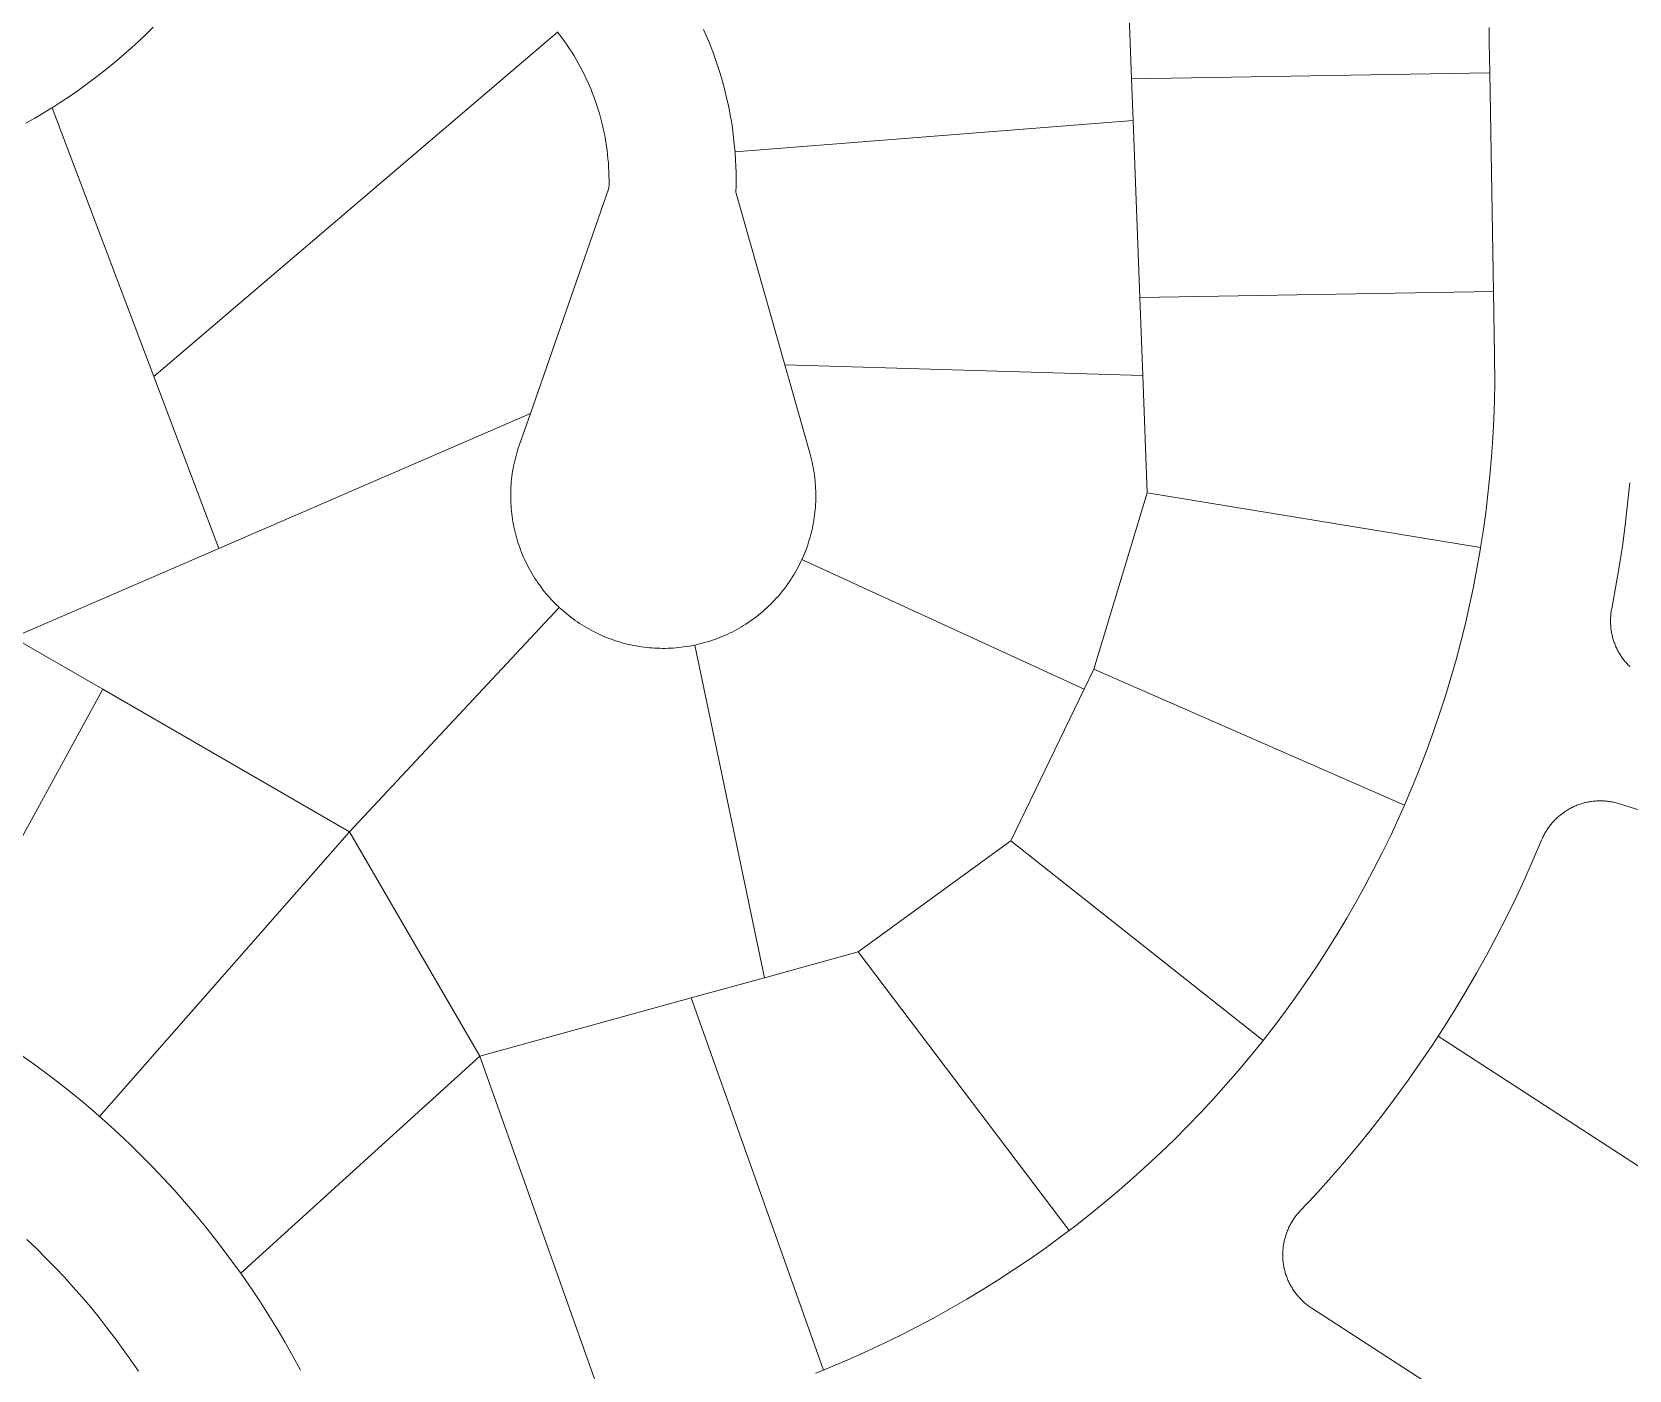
# Model space of a CAD drawing. Header units: feet. Extents: x 865220 to 2774701, y -2240498 to 961524.
# Drawn here: x 2765160 to 2765788, y 957669 to 958195 of the extents above; entities that cross this region are included whole.
import ezdxf

# ---------------------------------------------------------------- set-up
doc = ezdxf.new("R2010")
doc.units = ezdxf.units.FT
doc.header["$LTSCALE"] = 0.015
doc.header["$MEASUREMENT"] = 0
doc.layers.add('Parcels', color=7, linetype='Continuous', lineweight=0)

msp = doc.modelspace()

# ---------------------------------------------------------------- linework, layer by layer
at = {"layer": 'Parcels', "lineweight": 5}
for p, q in [((2765592.53, 958176.33), (2765589.37, 958260.04)), ((2765202.16, 958191.13), (2765199.27, 958188.48)), ((2765205.01, 958193.84), (2765202.16, 958191.13)), ((2765207.81, 958196.59), (2765205.01, 958193.84)), ((2765208.09, 958059.22), (2765366.84, 958194.65)), ((2765366.84, 958194.65), (2765208.09, 958059.22)), ((2765366.84, 958194.65), (2765366.68, 958194.85)), ((2765367.7, 958193.54), (2765366.84, 958194.65)), ((2765368.69, 958192.22), (2765367.7, 958193.54)), ((2765369.65, 958190.88), (2765368.69, 958192.22)), ((2765370.59, 958189.52), (2765369.65, 958190.88)), ((2765424.24, 958195.67), (2765425.26, 958193.35)), ((2765425.26, 958193.35), (2765426.24, 958191.03)), ((2765426.24, 958191.03), (2765427.18, 958188.68)), ((2765733.17, 958190.72), (2765733.15, 958196.54)), ((2765196.32, 958185.88), (2765193.34, 958183.33)), ((2765199.27, 958188.48), (2765196.32, 958185.88)), ((2765371.51, 958188.14), (2765370.59, 958189.52)), ((2765372.41, 958186.75), (2765371.51, 958188.14)), ((2765373.28, 958185.35), (2765372.41, 958186.75)), ((2765374.13, 958183.93), (2765373.28, 958185.35)), ((2765427.18, 958188.68), (2765428.07, 958186.32)), ((2765428.07, 958186.32), (2765428.93, 958183.94)), ((2765733.37, 958178.7), (2765733.17, 958190.72)), ((2765187.23, 958178.39), (2765184.12, 958176)), ((2765190.31, 958180.84), (2765187.23, 958178.39)), ((2765193.34, 958183.33), (2765190.31, 958180.84)), ((2765374.95, 958182.49), (2765374.13, 958183.93)), ((2765375.74, 958181.04), (2765374.95, 958182.49)), ((2765376.51, 958179.58), (2765375.74, 958181.04)), ((2765377.26, 958178.1), (2765376.51, 958179.58)), ((2765428.93, 958183.94), (2765429.74, 958181.55)), ((2765429.74, 958181.55), (2765430.51, 958179.14)), ((2765430.51, 958179.14), (2765431.24, 958176.73)), ((2765592.53, 958176.33), (2765733.37, 958178.7)), ((2765733.37, 958178.7), (2765733.37, 958178.7)), ((2765734.82, 958092.72), (2765733.37, 958178.7)), ((2765180.96, 958173.67), (2765177.76, 958171.39)), ((2765184.12, 958176), (2765180.96, 958173.67)), ((2765377.98, 958176.61), (2765377.26, 958178.1)), ((2765378.67, 958175.11), (2765377.98, 958176.61)), ((2765379.34, 958173.6), (2765378.67, 958175.11)), ((2765379.98, 958172.07), (2765379.34, 958173.6)), ((2765380.59, 958170.54), (2765379.98, 958172.07)), ((2765431.24, 958176.73), (2765431.93, 958174.29)), ((2765431.93, 958174.29), (2765432.57, 958171.85)), ((2765593.15, 958159.93), (2765592.53, 958176.33)), ((2765171.25, 958167), (2765168.03, 958164.95)), ((2765174.53, 958169.17), (2765171.25, 958167)), ((2765177.76, 958171.39), (2765174.53, 958169.17)), ((2765381.18, 958168.99), (2765380.59, 958170.54)), ((2765381.74, 958167.44), (2765381.18, 958168.99)), ((2765382.27, 958165.87), (2765381.74, 958167.44)), ((2765382.77, 958164.3), (2765382.27, 958165.87)), ((2765432.57, 958171.85), (2765433.17, 958169.4)), ((2765433.17, 958169.4), (2765433.73, 958166.93)), ((2765433.73, 958166.93), (2765434.25, 958164.46)), ((2765161.21, 958160.85), (2765157.79, 958158.92)), ((2765164.59, 958162.84), (2765161.21, 958160.85)), ((2765167.94, 958164.89), (2765164.59, 958162.84)), ((2765168.03, 958164.95), (2765167.94, 958164.89)), ((2765208.09, 958059.22), (2765168.03, 958164.95)), ((2765383.25, 958162.71), (2765382.77, 958164.3)), ((2765383.7, 958161.12), (2765383.25, 958162.71)), ((2765384.12, 958159.52), (2765383.7, 958161.12)), ((2765384.51, 958157.92), (2765384.12, 958159.52)), ((2765434.25, 958164.46), (2765434.72, 958161.98)), ((2765434.72, 958161.98), (2765435.15, 958159.49)), ((2765435.15, 958159.49), (2765435.53, 958156.99)), ((2765593.15, 958159.93), (2765436.59, 958147.56)), ((2765593.15, 958159.93), (2765595.77, 958090.38)), ((2765384.88, 958156.31), (2765384.51, 958157.92)), ((2765385.22, 958154.69), (2765384.88, 958156.31)), ((2765385.53, 958153.06), (2765385.22, 958154.69)), ((2765385.81, 958151.43), (2765385.53, 958153.06)), ((2765435.53, 958156.99), (2765435.88, 958154.49)), ((2765435.88, 958154.49), (2765436.17, 958151.98)), ((2765386.06, 958149.8), (2765385.81, 958151.43)), ((2765386.28, 958148.16), (2765386.06, 958149.8)), ((2765386.48, 958146.52), (2765386.28, 958148.16)), ((2765436.17, 958151.98), (2765436.43, 958149.47)), ((2765436.43, 958149.47), (2765436.59, 958147.56)), ((2765436.59, 958147.56), (2765436.64, 958146.95)), ((2765436.64, 958146.95), (2765436.8, 958144.43)), ((2765386.64, 958144.87), (2765386.48, 958146.52)), ((2765386.78, 958143.23), (2765386.64, 958144.87)), ((2765386.89, 958141.58), (2765386.78, 958143.23)), ((2765386.97, 958139.92), (2765386.89, 958141.58)), ((2765436.8, 958144.43), (2765436.93, 958141.91)), ((2765436.93, 958141.91), (2765437, 958139.38)), ((2765387.02, 958138.27), (2765386.97, 958139.92)), ((2765387, 958133.31), (2765387.04, 958134.96)), ((2765387.04, 958136.62), (2765387.02, 958138.27)), ((2765387.04, 958134.96), (2765387.04, 958136.62)), ((2765437.03, 958134.33), (2765436.97, 958131.81)), ((2765437, 958139.38), (2765437.04, 958136.86)), ((2765437.04, 958136.86), (2765437.03, 958134.33)), ((2765356.11, 958044.72), (2765387, 958133.31)), ((2765387, 958133.31), (2765387, 958133.31)), ((2765436.97, 958131.81), (2765456.16, 958063.9)), ((2765595.77, 958090.38), (2765734.82, 958092.72)), ((2765595.77, 958090.38), (2765595.77, 958090.38)), ((2765595.77, 958090.38), (2765596.92, 958059.66)), ((2765734.82, 958092.72), (2765734.82, 958092.72)), ((2765735.25, 958067.36), (2765734.82, 958092.72)), ((2765735.3, 958057.1), (2765735.25, 958067.36)), ((2765233.67, 957991.7), (2765208.09, 958059.22)), ((2765208.09, 958059.22), (2765208.09, 958059.22)), ((2765208.09, 958059.22), (2765233.67, 957991.7)), ((2765456.16, 958063.9), (2765466.1, 958028.7)), ((2765456.16, 958063.9), (2765596.92, 958059.66)), ((2765598.66, 958013.54), (2765596.92, 958059.66)), ((2765596.92, 958059.66), (2765596.92, 958059.66)), ((2765596.92, 958059.66), (2765598.66, 958013.54)), ((2765735.18, 958049.73), (2765735.3, 958057.1)), ((2765734.93, 958042.36), (2765735.18, 958049.73)), ((2765233.67, 957991.7), (2765356.11, 958044.72)), ((2765351.72, 958032.14), (2765356.11, 958044.72)), ((2765734.55, 958035), (2765734.93, 958042.36)), ((2765734.05, 958027.64), (2765734.55, 958035)), ((2765350.22, 958027.13), (2765350.48, 958028.14)), ((2765350.48, 958028.14), (2765350.76, 958029.15)), ((2765350.76, 958029.15), (2765351.07, 958030.15)), ((2765351.07, 958030.15), (2765351.38, 958031.15)), ((2765351.38, 958031.15), (2765351.72, 958032.14)), ((2765466.1, 958028.7), (2765466.64, 958026.67)), ((2765733.41, 958020.3), (2765734.05, 958027.64)), ((2765348.99, 958020.97), (2765349.15, 958022)), ((2765349.15, 958022), (2765349.33, 958023.04)), ((2765349.33, 958023.04), (2765349.52, 958024.06)), ((2765349.52, 958024.06), (2765349.74, 958025.09)), ((2765349.74, 958025.09), (2765349.97, 958026.11)), ((2765349.97, 958026.11), (2765350.22, 958027.13)), ((2765466.64, 958026.67), (2765466.88, 958025.65)), ((2765466.88, 958025.65), (2765467.1, 958024.63)), ((2765467.1, 958024.63), (2765467.3, 958023.6)), ((2765467.3, 958023.6), (2765467.49, 958022.57)), ((2765467.49, 958022.57), (2765467.66, 958021.54)), ((2765467.66, 958021.54), (2765467.81, 958020.5)), ((2765348.42, 958014.72), (2765348.47, 958015.76)), ((2765348.47, 958015.76), (2765348.54, 958016.81)), ((2765348.54, 958016.81), (2765348.62, 958017.85)), ((2765348.62, 958017.85), (2765348.73, 958018.89)), ((2765348.73, 958018.89), (2765348.85, 958019.93)), ((2765348.85, 958019.93), (2765348.99, 958020.97)), ((2765467.81, 958020.5), (2765467.94, 958019.46)), ((2765467.94, 958019.46), (2765468.06, 958018.42)), ((2765468.06, 958018.42), (2765468.15, 958017.38)), ((2765468.15, 958017.38), (2765468.23, 958016.34)), ((2765468.23, 958016.34), (2765468.29, 958015.29)), ((2765468.29, 958015.29), (2765468.33, 958014.24)), ((2765732.65, 958012.96), (2765733.41, 958020.3)), ((2765788.38, 958017.45), (2765787.56, 958009.16)), ((2765348.38, 958012.62), (2765348.39, 958013.67)), ((2765348.38, 958011.57), (2765348.38, 958012.62)), ((2765348.4, 958010.53), (2765348.38, 958011.57)), ((2765348.39, 958013.67), (2765348.42, 958014.72)), ((2765348.45, 958009.48), (2765348.4, 958010.53)), ((2765348.51, 958008.44), (2765348.45, 958009.48)), ((2765468.27, 958009.01), (2765468.2, 958007.97)), ((2765468.32, 958010.06), (2765468.27, 958009.01)), ((2765468.35, 958011.1), (2765468.32, 958010.06)), ((2765468.33, 958014.24), (2765468.36, 958013.2)), ((2765468.36, 958012.15), (2765468.35, 958011.1)), ((2765468.36, 958013.2), (2765468.36, 958012.15)), ((2765577.66, 957944.2), (2765598.66, 958013.54)), ((2765598.66, 958013.54), (2765577.66, 957944.2)), ((2765729.77, 957992.11), (2765598.66, 958013.54)), ((2765731.76, 958005.64), (2765732.65, 958012.96)), ((2765787.56, 958009.16), (2765786.6, 958000.88)), ((2765348.58, 958007.39), (2765348.51, 958008.44)), ((2765348.68, 958006.35), (2765348.58, 958007.39)), ((2765348.79, 958005.31), (2765348.68, 958006.35)), ((2765348.93, 958004.27), (2765348.79, 958005.31)), ((2765349.08, 958003.23), (2765348.93, 958004.27)), ((2765349.25, 958002.2), (2765349.08, 958003.23)), ((2765467.59, 958002.77), (2765467.41, 958001.74)), ((2765467.75, 958003.8), (2765467.59, 958002.77)), ((2765467.89, 958004.84), (2765467.75, 958003.8)), ((2765468.01, 958005.88), (2765467.89, 958004.84)), ((2765468.11, 958006.92), (2765468.01, 958005.88)), ((2765468.2, 958007.97), (2765468.11, 958006.92)), ((2765730.75, 957998.34), (2765731.76, 958005.64)), ((2765349.43, 958001.17), (2765349.25, 958002.2)), ((2765349.64, 958000.14), (2765349.43, 958001.17)), ((2765349.86, 957999.12), (2765349.64, 958000.14)), ((2765350.1, 957998.1), (2765349.86, 957999.12)), ((2765350.36, 957997.09), (2765350.1, 957998.1)), ((2765350.64, 957996.08), (2765350.36, 957997.09)), ((2765350.93, 957995.07), (2765350.64, 957996.08)), ((2765466.26, 957996.63), (2765465.97, 957995.62)), ((2765466.52, 957997.64), (2765466.26, 957996.63)), ((2765466.77, 957998.66), (2765466.52, 957997.64)), ((2765467, 957999.68), (2765466.77, 957998.66)), ((2765467.21, 958000.71), (2765467, 957999.68)), ((2765467.41, 958001.74), (2765467.21, 958000.71)), ((2765729.77, 957992.11), (2765730.75, 957998.34)), ((2765786.6, 958000.88), (2765785.49, 957992.62)), ((2765152.76, 957956.67), (2765233.67, 957991.7)), ((2765351.24, 957994.07), (2765350.93, 957995.07)), ((2765351.57, 957993.08), (2765351.24, 957994.07)), ((2765351.91, 957992.09), (2765351.57, 957993.08)), ((2765352.28, 957991.11), (2765351.91, 957992.09)), ((2765352.66, 957990.13), (2765352.28, 957991.11)), ((2765353.05, 957989.16), (2765352.66, 957990.13)), ((2765464.29, 957990.67), (2765463.91, 957989.69)), ((2765464.66, 957991.65), (2765464.29, 957990.67)), ((2765465.02, 957992.63), (2765464.66, 957991.65)), ((2765465.35, 957993.62), (2765465.02, 957992.63)), ((2765465.67, 957994.62), (2765465.35, 957993.62)), ((2765465.97, 957995.62), (2765465.67, 957994.62)), ((2765728.33, 957983.79), (2765729.6, 957991.06)), ((2765729.6, 957991.06), (2765729.77, 957992.11)), ((2765729.77, 957992.11), (2765729.77, 957992.11)), ((2765785.49, 957992.62), (2765784.24, 957984.39)), ((2765353.47, 957988.2), (2765353.05, 957989.16)), ((2765353.9, 957987.25), (2765353.47, 957988.2)), ((2765354.34, 957986.3), (2765353.9, 957987.25)), ((2765354.81, 957985.36), (2765354.34, 957986.3)), ((2765355.29, 957984.43), (2765354.81, 957985.36)), ((2765355.78, 957983.51), (2765355.29, 957984.43)), ((2765356.3, 957982.59), (2765355.78, 957983.51)), ((2765461.23, 957984.01), (2765460.73, 957983.09)), ((2765461.72, 957984.94), (2765461.23, 957984.01)), ((2765462.19, 957985.87), (2765461.72, 957984.94)), ((2765462.64, 957986.82), (2765462.19, 957985.87)), ((2765462.89, 957987.35), (2765462.64, 957986.82)), ((2765463.08, 957987.77), (2765462.89, 957987.35)), ((2765573.88, 957936.37), (2765462.89, 957987.35)), ((2765463.5, 957988.73), (2765463.08, 957987.77)), ((2765463.91, 957989.69), (2765463.5, 957988.73)), ((2765726.93, 957976.56), (2765728.33, 957983.79)), ((2765784.24, 957984.39), (2765782.84, 957976.17)), ((2765356.82, 957981.69), (2765356.3, 957982.59)), ((2765357.37, 957980.79), (2765356.82, 957981.69)), ((2765357.93, 957979.91), (2765357.37, 957980.79)), ((2765358.5, 957979.03), (2765357.93, 957979.91)), ((2765359.09, 957978.17), (2765358.5, 957979.03)), ((2765359.7, 957977.31), (2765359.09, 957978.17)), ((2765360.31, 957976.47), (2765359.7, 957977.31)), ((2765457.38, 957977.78), (2765456.77, 957976.93)), ((2765457.97, 957978.64), (2765457.38, 957977.78)), ((2765458.55, 957979.51), (2765457.97, 957978.64)), ((2765459.12, 957980.39), (2765458.55, 957979.51)), ((2765459.67, 957981.29), (2765459.12, 957980.39)), ((2765460.21, 957982.19), (2765459.67, 957981.29)), ((2765460.73, 957983.09), (2765460.21, 957982.19)), ((2765360.95, 957975.64), (2765360.31, 957976.47)), ((2765361.6, 957974.81), (2765360.95, 957975.64)), ((2765362.26, 957974), (2765361.6, 957974.81)), ((2765362.94, 957973.2), (2765362.26, 957974)), ((2765363.63, 957972.42), (2765362.94, 957973.2)), ((2765364.33, 957971.64), (2765363.63, 957972.42)), ((2765365.05, 957970.88), (2765364.33, 957971.64)), ((2765452.08, 957971.3), (2765451.36, 957970.54)), ((2765452.79, 957972.07), (2765452.08, 957971.3)), ((2765453.49, 957972.85), (2765452.79, 957972.07)), ((2765454.17, 957973.64), (2765453.49, 957972.85)), ((2765454.84, 957974.45), (2765454.17, 957973.64)), ((2765455.5, 957975.26), (2765454.84, 957974.45)), ((2765456.14, 957976.09), (2765455.5, 957975.26)), ((2765456.77, 957976.93), (2765456.14, 957976.09)), ((2765725.41, 957969.34), (2765726.93, 957976.56)), ((2765782.84, 957976.17), (2765781.3, 957967.98)), ((2765285.06, 957880.23), (2765367.44, 957968.52)), ((2765367.44, 957968.52), (2765285.06, 957880.23)), ((2765365.78, 957970.13), (2765365.05, 957970.88)), ((2765366.52, 957969.39), (2765365.78, 957970.13)), ((2765367.28, 957968.67), (2765366.52, 957969.39)), ((2765367.44, 957968.52), (2765367.28, 957968.67)), ((2765367.44, 957968.52), (2765367.44, 957968.52)), ((2765368.05, 957967.96), (2765367.44, 957968.52)), ((2765368.83, 957967.26), (2765368.05, 957967.96)), ((2765369.63, 957966.58), (2765368.83, 957967.26)), ((2765370.43, 957965.91), (2765369.63, 957966.58)), ((2765371.25, 957965.26), (2765370.43, 957965.91)), ((2765372.08, 957964.61), (2765371.25, 957965.26)), ((2765445.12, 957964.97), (2765444.29, 957964.33)), ((2765445.94, 957965.61), (2765445.12, 957964.97)), ((2765446.75, 957966.28), (2765445.94, 957965.61)), ((2765447.55, 957966.95), (2765446.75, 957966.28)), ((2765448.34, 957967.64), (2765447.55, 957966.95)), ((2765449.11, 957968.35), (2765448.34, 957967.64)), ((2765449.87, 957969.07), (2765449.11, 957968.35)), ((2765450.62, 957969.8), (2765449.87, 957969.07)), ((2765451.36, 957970.54), (2765450.62, 957969.8)), ((2765723.76, 957962.15), (2765725.41, 957969.34)), ((2765780.9, 957964.96), (2765780.87, 957964.52)), ((2765780.93, 957965.39), (2765780.9, 957964.96)), ((2765780.97, 957965.82), (2765780.93, 957965.39)), ((2765781.02, 957966.26), (2765780.97, 957965.82)), ((2765781.08, 957966.69), (2765781.02, 957966.26)), ((2765781.15, 957967.12), (2765781.08, 957966.69)), ((2765781.22, 957967.55), (2765781.15, 957967.12)), ((2765781.3, 957967.98), (2765781.22, 957967.55)), ((2765372.92, 957963.99), (2765372.08, 957964.61)), ((2765373.77, 957963.38), (2765372.92, 957963.99)), ((2765374.63, 957962.78), (2765373.77, 957963.38)), ((2765375.5, 957962.2), (2765374.63, 957962.78)), ((2765376.38, 957961.63), (2765375.5, 957962.2)), ((2765377.27, 957961.08), (2765376.38, 957961.63)), ((2765378.17, 957960.55), (2765377.27, 957961.08)), ((2765379.08, 957960.03), (2765378.17, 957960.55)), ((2765380, 957959.53), (2765379.08, 957960.03)), ((2765380.92, 957959.04), (2765380, 957959.53)), ((2765381.86, 957958.57), (2765380.92, 957959.04)), ((2765382.8, 957958.11), (2765381.86, 957958.57)), ((2765435.4, 957958.82), (2765434.46, 957958.36)), ((2765436.33, 957959.3), (2765435.4, 957958.82)), ((2765437.25, 957959.8), (2765436.33, 957959.3)), ((2765438.16, 957960.31), (2765437.25, 957959.8)), ((2765439.07, 957960.84), (2765438.16, 957960.31)), ((2765439.96, 957961.38), (2765439.07, 957960.84)), ((2765440.85, 957961.94), (2765439.96, 957961.38)), ((2765441.72, 957962.52), (2765440.85, 957961.94)), ((2765442.59, 957963.11), (2765441.72, 957962.52)), ((2765443.44, 957963.71), (2765442.59, 957963.11)), ((2765444.29, 957964.33), (2765443.44, 957963.71)), ((2765721.99, 957955), (2765723.76, 957962.15)), ((2765780.84, 957963.65), (2765780.83, 957963.21)), ((2765780.83, 957963.21), (2765780.83, 957962.78)), ((2765780.83, 957962.78), (2765780.84, 957962.34)), ((2765780.85, 957964.08), (2765780.84, 957963.65)), ((2765780.84, 957962.34), (2765780.86, 957961.9)), ((2765780.87, 957964.52), (2765780.85, 957964.08)), ((2765780.86, 957961.9), (2765780.89, 957961.47)), ((2765780.89, 957961.47), (2765780.92, 957961.03)), ((2765780.92, 957961.03), (2765780.96, 957960.6)), ((2765780.96, 957960.6), (2765781.01, 957960.16)), ((2765781.01, 957960.16), (2765781.07, 957959.73)), ((2765781.07, 957959.73), (2765781.13, 957959.3)), ((2765781.13, 957959.3), (2765781.2, 957958.87)), ((2765781.2, 957958.87), (2765781.28, 957958.44)), ((2765781.28, 957958.44), (2765781.36, 957958.01)), ((2765152.76, 957956.67), (2765187.97, 957936.32)), ((2765383.75, 957957.68), (2765382.8, 957958.11)), ((2765384.71, 957957.25), (2765383.75, 957957.68)), ((2765385.68, 957956.85), (2765384.71, 957957.25)), ((2765386.65, 957956.46), (2765385.68, 957956.85)), ((2765387.63, 957956.09), (2765386.65, 957956.46)), ((2765388.61, 957955.74), (2765387.63, 957956.09)), ((2765389.61, 957955.4), (2765388.61, 957955.74)), ((2765390.6, 957955.08), (2765389.61, 957955.4)), ((2765391.61, 957954.78), (2765390.6, 957955.08)), ((2765392.61, 957954.5), (2765391.61, 957954.78)), ((2765393.63, 957954.23), (2765392.61, 957954.5)), ((2765394.64, 957953.98), (2765393.63, 957954.23)), ((2765395.67, 957953.75), (2765394.64, 957953.98)), ((2765396.69, 957953.54), (2765395.67, 957953.75)), ((2765397.72, 957953.35), (2765396.69, 957953.54)), ((2765398.75, 957953.17), (2765397.72, 957953.35)), ((2765399.79, 957953.01), (2765398.75, 957953.17)), ((2765400.82, 957952.87), (2765399.79, 957953.01)), ((2765401.86, 957952.75), (2765400.82, 957952.87)), ((2765402.91, 957952.64), (2765401.86, 957952.75)), ((2765403.95, 957952.56), (2765402.91, 957952.64)), ((2765404.99, 957952.49), (2765403.95, 957952.56)), ((2765406.04, 957952.44), (2765404.99, 957952.49)), ((2765407.09, 957952.41), (2765406.04, 957952.44)), ((2765408.13, 957952.39), (2765407.09, 957952.41)), ((2765409.18, 957952.4), (2765408.13, 957952.39)), ((2765410.23, 957952.42), (2765409.18, 957952.4)), ((2765411.27, 957952.46), (2765410.23, 957952.42)), ((2765412.32, 957952.52), (2765411.27, 957952.46)), ((2765413.36, 957952.6), (2765412.32, 957952.52)), ((2765414.41, 957952.7), (2765413.36, 957952.6)), ((2765415.45, 957952.81), (2765414.41, 957952.7)), ((2765416.48, 957952.94), (2765415.45, 957952.81)), ((2765417.52, 957953.09), (2765416.48, 957952.94)), ((2765418.55, 957953.26), (2765417.52, 957953.09)), ((2765419.58, 957953.45), (2765418.55, 957953.26)), ((2765420.61, 957953.65), (2765419.58, 957953.45)), ((2765420.72, 957953.68), (2765420.61, 957953.65)), ((2765421.64, 957953.88), (2765420.72, 957953.68)), ((2765448.24, 957822.9), (2765420.72, 957953.68)), ((2765420.72, 957953.68), (2765420.72, 957953.68)), ((2765422.65, 957954.12), (2765421.64, 957953.88)), ((2765423.67, 957954.38), (2765422.65, 957954.12)), ((2765424.68, 957954.65), (2765423.67, 957954.38)), ((2765425.68, 957954.95), (2765424.68, 957954.65)), ((2765426.68, 957955.26), (2765425.68, 957954.95)), ((2765427.68, 957955.58), (2765426.68, 957955.26)), ((2765428.67, 957955.93), (2765427.68, 957955.58)), ((2765429.65, 957956.29), (2765428.67, 957955.93)), ((2765430.62, 957956.67), (2765429.65, 957956.29)), ((2765431.59, 957957.07), (2765430.62, 957956.67)), ((2765432.56, 957957.48), (2765431.59, 957957.07)), ((2765433.51, 957957.91), (2765432.56, 957957.48)), ((2765434.46, 957958.36), (2765433.51, 957957.91)), ((2765720.09, 957947.87), (2765721.99, 957955)), ((2765781.36, 957958.01), (2765781.46, 957957.59)), ((2765781.46, 957957.59), (2765781.56, 957957.16)), ((2765781.56, 957957.16), (2765781.67, 957956.74)), ((2765781.67, 957956.74), (2765781.78, 957956.32)), ((2765781.78, 957956.32), (2765781.91, 957955.9)), ((2765781.91, 957955.9), (2765782.04, 957955.48)), ((2765782.04, 957955.48), (2765782.17, 957955.07)), ((2765782.17, 957955.07), (2765782.32, 957954.66)), ((2765782.32, 957954.66), (2765782.47, 957954.25)), ((2765782.47, 957954.25), (2765782.63, 957953.84)), ((2765782.63, 957953.84), (2765782.79, 957953.44)), ((2765782.79, 957953.44), (2765782.97, 957953.04)), ((2765782.97, 957953.04), (2765783.15, 957952.64)), ((2765783.15, 957952.64), (2765783.33, 957952.25)), ((2765783.33, 957952.25), (2765783.53, 957951.86)), ((2765718.07, 957940.78), (2765720.09, 957947.87)), ((2765783.53, 957951.86), (2765783.73, 957951.47)), ((2765783.73, 957951.47), (2765783.94, 957951.09)), ((2765783.94, 957951.09), (2765784.15, 957950.7)), ((2765784.15, 957950.7), (2765784.37, 957950.33)), ((2765784.37, 957950.33), (2765784.6, 957949.96)), ((2765784.6, 957949.96), (2765784.83, 957949.59)), ((2765784.83, 957949.59), (2765785.07, 957949.22)), ((2765785.07, 957949.22), (2765785.32, 957948.86)), ((2765785.32, 957948.86), (2765785.57, 957948.51)), ((2765785.57, 957948.51), (2765785.83, 957948.16)), ((2765785.83, 957948.16), (2765786.09, 957947.81)), ((2765786.09, 957947.81), (2765786.36, 957947.47)), ((2765786.36, 957947.47), (2765786.64, 957947.13)), ((2765786.64, 957947.13), (2765786.92, 957946.8)), ((2765786.92, 957946.8), (2765787.21, 957946.47)), ((2765787.21, 957946.47), (2765787.5, 957946.15)), ((2765787.5, 957946.15), (2765787.8, 957945.83)), ((2765787.8, 957945.83), (2765788.11, 957945.52)), ((2765573.88, 957936.37), (2765577.66, 957944.2)), ((2765577.66, 957944.2), (2765573.88, 957936.37)), ((2765577.66, 957944.2), (2765699.78, 957890.69)), ((2765699.78, 957890.69), (2765577.66, 957944.2)), ((2765715.92, 957933.73), (2765718.07, 957940.78)), ((2765788.11, 957945.52), (2765788.42, 957945.21)), ((2765187.97, 957936.32), (2765121.13, 957813.99)), ((2765187.97, 957936.32), (2765285.06, 957880.23)), ((2765545.04, 957876.71), (2765573.88, 957936.37)), ((2765573.88, 957936.37), (2765573.88, 957936.37)), ((2765713.65, 957926.72), (2765715.92, 957933.73)), ((2765711.26, 957919.74), (2765713.65, 957926.72)), ((2765708.75, 957912.81), (2765711.26, 957919.74)), ((2765706.11, 957905.92), (2765708.75, 957912.81)), ((2765703.36, 957899.08), (2765706.11, 957905.92)), ((2765700.49, 957892.29), (2765703.36, 957899.08)), ((2765697.5, 957885.55), (2765699.78, 957890.69)), ((2765699.78, 957890.69), (2765700.49, 957892.29)), ((2765699.78, 957890.69), (2765699.78, 957890.69)), ((2765764.87, 957889.39), (2765764.48, 957889.18)), ((2765765.25, 957889.6), (2765764.87, 957889.39)), ((2765765.64, 957889.8), (2765765.25, 957889.6)), ((2765766.03, 957889.99), (2765765.64, 957889.8)), ((2765766.42, 957890.18), (2765766.03, 957889.99)), ((2765766.82, 957890.35), (2765766.42, 957890.18)), ((2765767.22, 957890.53), (2765766.82, 957890.35)), ((2765767.63, 957890.69), (2765767.22, 957890.53)), ((2765768.04, 957890.85), (2765767.63, 957890.69)), ((2765768.45, 957891), (2765768.04, 957890.85)), ((2765768.86, 957891.14), (2765768.45, 957891)), ((2765769.27, 957891.28), (2765768.86, 957891.14)), ((2765769.69, 957891.4), (2765769.27, 957891.28)), ((2765770.11, 957891.53), (2765769.69, 957891.4)), ((2765770.53, 957891.64), (2765770.11, 957891.53)), ((2765770.95, 957891.75), (2765770.53, 957891.64)), ((2765771.38, 957891.84), (2765770.95, 957891.75)), ((2765771.8, 957891.94), (2765771.38, 957891.84)), ((2765772.23, 957892.02), (2765771.8, 957891.94)), ((2765772.66, 957892.1), (2765772.23, 957892.02)), ((2765773.09, 957892.17), (2765772.66, 957892.1)), ((2765773.52, 957892.23), (2765773.09, 957892.17)), ((2765773.96, 957892.28), (2765773.52, 957892.23)), ((2765774.39, 957892.33), (2765773.96, 957892.28)), ((2765774.83, 957892.37), (2765774.39, 957892.33)), ((2765775.26, 957892.4), (2765774.83, 957892.37)), ((2765775.7, 957892.42), (2765775.26, 957892.4)), ((2765776.13, 957892.44), (2765775.7, 957892.42)), ((2765776.57, 957892.45), (2765776.13, 957892.44)), ((2765777.01, 957892.45), (2765776.57, 957892.45)), ((2765777.44, 957892.44), (2765777.01, 957892.45)), ((2765777.88, 957892.43), (2765777.44, 957892.44)), ((2765778.31, 957892.4), (2765777.88, 957892.43)), ((2765778.75, 957892.38), (2765778.31, 957892.4)), ((2765779.18, 957892.34), (2765778.75, 957892.38)), ((2765779.62, 957892.29), (2765779.18, 957892.34)), ((2765780.05, 957892.24), (2765779.62, 957892.29)), ((2765780.48, 957892.18), (2765780.05, 957892.24)), ((2765780.91, 957892.11), (2765780.48, 957892.18)), ((2765781.34, 957892.04), (2765780.91, 957892.11)), ((2765781.77, 957891.96), (2765781.34, 957892.04)), ((2765782.2, 957891.87), (2765781.77, 957891.96)), ((2765782.62, 957891.77), (2765782.2, 957891.87)), ((2765783.05, 957891.66), (2765782.62, 957891.77)), ((2765783.47, 957891.55), (2765783.05, 957891.66)), ((2765783.89, 957891.43), (2765783.47, 957891.55)), ((2765784.31, 957891.31), (2765783.89, 957891.43)), ((2765831.61, 957876.5), (2765784.31, 957891.31)), ((2765784.31, 957891.31), (2765784.31, 957891.31)), ((2765694.39, 957878.87), (2765697.5, 957885.55)), ((2765757.52, 957883.31), (2765757.24, 957882.97)), ((2765757.8, 957883.65), (2765757.52, 957883.31)), ((2765758.08, 957883.98), (2765757.8, 957883.65)), ((2765758.37, 957884.3), (2765758.08, 957883.98)), ((2765758.67, 957884.62), (2765758.37, 957884.3)), ((2765758.97, 957884.93), (2765758.67, 957884.62)), ((2765759.28, 957885.24), (2765758.97, 957884.93)), ((2765759.59, 957885.55), (2765759.28, 957885.24)), ((2765759.91, 957885.85), (2765759.59, 957885.55)), ((2765760.24, 957886.14), (2765759.91, 957885.85)), ((2765760.56, 957886.43), (2765760.24, 957886.14)), ((2765760.9, 957886.71), (2765760.56, 957886.43)), ((2765761.24, 957886.98), (2765760.9, 957886.71)), ((2765761.58, 957887.25), (2765761.24, 957886.98)), ((2765761.93, 957887.51), (2765761.58, 957887.25)), ((2765762.28, 957887.77), (2765761.93, 957887.51)), ((2765762.64, 957888.02), (2765762.28, 957887.77)), ((2765763, 957888.27), (2765762.64, 957888.02)), ((2765763.36, 957888.51), (2765763, 957888.27)), ((2765763.73, 957888.74), (2765763.36, 957888.51)), ((2765764.11, 957888.96), (2765763.73, 957888.74)), ((2765764.48, 957889.18), (2765764.11, 957888.96)), ((2765285.06, 957880.23), (2765186.75, 957768.32)), ((2765186.75, 957768.32), (2765285.06, 957880.23)), ((2765336.21, 957792.06), (2765285.06, 957880.23)), ((2765285.06, 957880.23), (2765285.06, 957880.23)), ((2765691.16, 957872.23), (2765694.39, 957878.87)), ((2765753.75, 957877.04), (2765747.1, 957861.78)), ((2765754.07, 957877.77), (2765753.75, 957877.04)), ((2765754.25, 957878.17), (2765754.07, 957877.77)), ((2765754.44, 957878.56), (2765754.25, 957878.17)), ((2765754.64, 957878.95), (2765754.44, 957878.56)), ((2765754.85, 957879.33), (2765754.64, 957878.95)), ((2765755.06, 957879.72), (2765754.85, 957879.33)), ((2765755.27, 957880.09), (2765755.06, 957879.72)), ((2765755.5, 957880.47), (2765755.27, 957880.09)), ((2765755.73, 957880.84), (2765755.5, 957880.47)), ((2765755.96, 957881.2), (2765755.73, 957880.84)), ((2765756.21, 957881.57), (2765755.96, 957881.2)), ((2765756.46, 957881.93), (2765756.21, 957881.57)), ((2765756.71, 957882.28), (2765756.46, 957881.93)), ((2765756.98, 957882.63), (2765756.71, 957882.28)), ((2765757.24, 957882.97), (2765756.98, 957882.63)), ((2765485.04, 957833.03), (2765545.04, 957876.71)), ((2765545.04, 957876.71), (2765485.04, 957833.03)), ((2765545.04, 957876.71), (2765644.27, 957798.28)), ((2765687.83, 957865.66), (2765691.16, 957872.23)), ((2765684.37, 957859.15), (2765687.83, 957865.66)), ((2765680.81, 957852.69), (2765684.37, 957859.15)), ((2765747.1, 957861.78), (2765743.57, 957854.23)), ((2765677.13, 957846.3), (2765680.81, 957852.69)), ((2765743.57, 957854.23), (2765739.91, 957846.74)), ((2765673.34, 957839.98), (2765677.13, 957846.3)), ((2765739.91, 957846.74), (2765736.11, 957839.32)), ((2765669.44, 957833.72), (2765673.34, 957839.98)), ((2765736.11, 957839.32), (2765732.19, 957831.97)), ((2765448.24, 957822.9), (2765485.04, 957833.03)), ((2765485.04, 957833.03), (2765448.24, 957822.9)), ((2765485.04, 957833.03), (2765567.97, 957723.54)), ((2765665.43, 957827.53), (2765669.44, 957833.72)), ((2765661.32, 957821.41), (2765665.43, 957827.53)), ((2765732.19, 957831.97), (2765728.15, 957824.69)), ((2765419.34, 957814.94), (2765448.24, 957822.9)), ((2765448.24, 957822.9), (2765419.34, 957814.94)), ((2765657.1, 957815.37), (2765661.32, 957821.41)), ((2765728.15, 957824.69), (2765723.97, 957817.47)), ((2765336.21, 957792.06), (2765419.34, 957814.94)), ((2765471.35, 957668.67), (2765419.34, 957814.94)), ((2765652.77, 957809.4), (2765657.1, 957815.37)), ((2765723.97, 957817.47), (2765719.67, 957810.34)), ((2765648.34, 957803.5), (2765652.77, 957809.4)), ((2765719.67, 957810.34), (2765715.25, 957803.28)), ((2765644.27, 957798.28), (2765648.34, 957803.5)), ((2765715.25, 957803.28), (2765713.11, 957799.99)), ((2765639.18, 957791.95), (2765643.81, 957797.69)), ((2765643.81, 957797.69), (2765644.27, 957798.28)), ((2765644.27, 957798.28), (2765644.27, 957798.28)), ((2765710.7, 957796.29), (2765706.04, 957789.39)), ((2765713.11, 957799.99), (2765710.7, 957796.29)), ((2765820.15, 957730.4), (2765713.11, 957799.99)), ((2765155.76, 957792.65), (2765160.81, 957789.06)), ((2765160.81, 957789.06), (2765165.79, 957785.38)), ((2765242.21, 957706.71), (2765336.21, 957792.06)), ((2765390.46, 957639.48), (2765336.21, 957792.06)), ((2765336.21, 957792.06), (2765336.21, 957792.06)), ((2765336.21, 957792.06), (2765390.46, 957639.48)), ((2765634.44, 957786.3), (2765639.18, 957791.95)), ((2765706.04, 957789.39), (2765701.25, 957782.57)), ((2765165.79, 957785.38), (2765170.71, 957781.61)), ((2765629.61, 957780.73), (2765634.44, 957786.3)), ((2765701.25, 957782.57), (2765696.34, 957775.83)), ((2765170.71, 957781.61), (2765175.57, 957777.76)), ((2765175.57, 957777.76), (2765180.35, 957773.83)), ((2765624.69, 957775.24), (2765629.61, 957780.73)), ((2765180.35, 957773.83), (2765185.07, 957769.81)), ((2765619.67, 957769.84), (2765624.69, 957775.24)), ((2765696.34, 957775.83), (2765691.32, 957769.18)), ((2765185.07, 957769.81), (2765186.75, 957768.32)), ((2765186.75, 957768.32), (2765189.71, 957765.71)), ((2765189.71, 957765.71), (2765194.28, 957761.53)), ((2765609.34, 957759.31), (2765614.55, 957764.53)), ((2765614.55, 957764.53), (2765619.67, 957769.84)), ((2765691.32, 957769.18), (2765686.18, 957762.62)), ((2765194.28, 957761.53), (2765198.78, 957757.27)), ((2765604.05, 957754.18), (2765609.34, 957759.31)), ((2765686.18, 957762.62), (2765680.93, 957756.15)), ((2765198.78, 957757.27), (2765203.2, 957752.93)), ((2765203.2, 957752.93), (2765207.55, 957748.51)), ((2765598.66, 957749.15), (2765604.05, 957754.18)), ((2765680.93, 957756.15), (2765675.57, 957749.77)), ((2765207.55, 957748.51), (2765211.82, 957744.03)), ((2765593.19, 957744.21), (2765598.66, 957749.15)), ((2765675.57, 957749.77), (2765670.1, 957743.49)), ((2765211.82, 957744.03), (2765216.01, 957739.46)), ((2765216.01, 957739.46), (2765220.12, 957734.83)), ((2765581.99, 957734.62), (2765587.63, 957739.36)), ((2765587.63, 957739.36), (2765593.19, 957744.21)), ((2765670.1, 957743.49), (2765664.51, 957737.3)), ((2765220.12, 957734.83), (2765224.15, 957730.12)), ((2765576.26, 957729.97), (2765581.99, 957734.62)), ((2765664.51, 957737.3), (2765658.82, 957731.22)), ((2765224.15, 957730.12), (2765228.09, 957725.34)), ((2765570.46, 957725.42), (2765576.26, 957729.97)), ((2765655.19, 957726.32), (2765654.98, 957725.94)), ((2765655.41, 957726.7), (2765655.19, 957726.32)), ((2765655.64, 957727.07), (2765655.41, 957726.7)), ((2765655.87, 957727.44), (2765655.64, 957727.07)), ((2765656.11, 957727.81), (2765655.87, 957727.44)), ((2765656.35, 957728.17), (2765656.11, 957727.81)), ((2765656.6, 957728.53), (2765656.35, 957728.17)), ((2765656.86, 957728.88), (2765656.6, 957728.53)), ((2765657.12, 957729.23), (2765656.86, 957728.88)), ((2765657.39, 957729.57), (2765657.12, 957729.23)), ((2765657.67, 957729.91), (2765657.39, 957729.57)), ((2765657.95, 957730.24), (2765657.67, 957729.91)), ((2765658.23, 957730.57), (2765657.95, 957730.24)), ((2765658.53, 957730.9), (2765658.23, 957730.57)), ((2765658.82, 957731.22), (2765658.53, 957730.9)), ((2765161.93, 957716.4), (2765158.15, 957720.02)), ((2765228.09, 957725.34), (2765231.95, 957720.5)), ((2765231.95, 957720.5), (2765235.73, 957715.59)), ((2765558.62, 957716.64), (2765564.58, 957720.98)), ((2765564.58, 957720.98), (2765567.97, 957723.54)), ((2765567.97, 957723.54), (2765570.46, 957725.42)), ((2765567.97, 957723.54), (2765567.97, 957723.54)), ((2765652.64, 957719.85), (2765652.54, 957719.43)), ((2765652.74, 957720.27), (2765652.64, 957719.85)), ((2765652.86, 957720.7), (2765652.74, 957720.27)), ((2765652.98, 957721.11), (2765652.86, 957720.7)), ((2765653.11, 957721.53), (2765652.98, 957721.11)), ((2765653.24, 957721.95), (2765653.11, 957721.53)), ((2765653.38, 957722.36), (2765653.24, 957721.95)), ((2765653.53, 957722.77), (2765653.38, 957722.36)), ((2765653.69, 957723.18), (2765653.53, 957722.77)), ((2765653.85, 957723.58), (2765653.69, 957723.18)), ((2765654.02, 957723.98), (2765653.85, 957723.58)), ((2765654.2, 957724.38), (2765654.02, 957723.98)), ((2765654.39, 957724.78), (2765654.2, 957724.38)), ((2765654.58, 957725.17), (2765654.39, 957724.78)), ((2765654.78, 957725.56), (2765654.58, 957725.17)), ((2765654.98, 957725.94), (2765654.78, 957725.56)), ((2765165.64, 957712.71), (2765161.93, 957716.4)), ((2765235.73, 957715.59), (2765239.42, 957710.61)), ((2765552.58, 957712.4), (2765558.62, 957716.64)), ((2765651.95, 957714.67), (2765651.94, 957714.23)), ((2765651.94, 957714.23), (2765651.94, 957713.8)), ((2765651.94, 957713.8), (2765651.95, 957713.36)), ((2765651.97, 957715.11), (2765651.95, 957714.67)), ((2765651.99, 957715.54), (2765651.97, 957715.11)), ((2765652.02, 957715.98), (2765651.99, 957715.54)), ((2765652.06, 957716.41), (2765652.02, 957715.98)), ((2765652.1, 957716.85), (2765652.06, 957716.41)), ((2765652.16, 957717.28), (2765652.1, 957716.85)), ((2765652.22, 957717.71), (2765652.16, 957717.28)), ((2765652.29, 957718.14), (2765652.22, 957717.71)), ((2765652.36, 957718.57), (2765652.29, 957718.14)), ((2765652.45, 957719), (2765652.36, 957718.57)), ((2765652.54, 957719.43), (2765652.45, 957719)), ((2765169.3, 957708.96), (2765165.64, 957712.71)), ((2765172.88, 957705.14), (2765169.3, 957708.96)), ((2765239.42, 957710.61), (2765242.21, 957706.71)), ((2765540.3, 957704.24), (2765546.47, 957708.27)), ((2765546.47, 957708.27), (2765552.58, 957712.4)), ((2765651.95, 957713.36), (2765651.96, 957712.93)), ((2765651.96, 957712.93), (2765651.99, 957712.49)), ((2765651.99, 957712.49), (2765652.02, 957712.05)), ((2765652.02, 957712.05), (2765652.05, 957711.62)), ((2765652.05, 957711.62), (2765652.1, 957711.19)), ((2765652.1, 957711.19), (2765652.15, 957710.75)), ((2765652.15, 957710.75), (2765652.21, 957710.32)), ((2765652.21, 957710.32), (2765652.28, 957709.89)), ((2765652.28, 957709.89), (2765652.35, 957709.46)), ((2765652.35, 957709.46), (2765652.44, 957709.03)), ((2765652.44, 957709.03), (2765652.53, 957708.6)), ((2765652.53, 957708.6), (2765652.62, 957708.18)), ((2765652.62, 957708.18), (2765652.73, 957707.76)), ((2765652.73, 957707.76), (2765652.84, 957707.33)), ((2765652.84, 957707.33), (2765652.96, 957706.92)), ((2765176.4, 957701.26), (2765172.88, 957705.14)), ((2765179.85, 957697.32), (2765176.4, 957701.26)), ((2765242.21, 957706.71), (2765243.02, 957705.57)), ((2765243.02, 957705.57), (2765246.54, 957700.47)), ((2765534.05, 957700.33), (2765540.3, 957704.24)), ((2765652.96, 957706.92), (2765653.09, 957706.5)), ((2765653.09, 957706.5), (2765653.22, 957706.08)), ((2765653.22, 957706.08), (2765653.37, 957705.67)), ((2765653.37, 957705.67), (2765653.51, 957705.26)), ((2765653.51, 957705.26), (2765653.67, 957704.85)), ((2765653.67, 957704.85), (2765653.83, 957704.45)), ((2765653.83, 957704.45), (2765654, 957704.05)), ((2765654, 957704.05), (2765654.18, 957703.65)), ((2765654.18, 957703.65), (2765654.36, 957703.25)), ((2765654.36, 957703.25), (2765654.55, 957702.86)), ((2765654.55, 957702.86), (2765654.75, 957702.47)), ((2765654.75, 957702.47), (2765654.96, 957702.08)), ((2765654.96, 957702.08), (2765655.17, 957701.7)), ((2765655.17, 957701.7), (2765655.39, 957701.32)), ((2765655.39, 957701.32), (2765655.61, 957700.95)), ((2765655.61, 957700.95), (2765655.84, 957700.58)), ((2765183.23, 957693.33), (2765179.85, 957697.32)), ((2765246.54, 957700.47), (2765249.96, 957695.31)), ((2765249.96, 957695.31), (2765253.3, 957690.09)), ((2765521.35, 957692.83), (2765527.73, 957696.52)), ((2765527.73, 957696.52), (2765534.05, 957700.33)), ((2765655.84, 957700.58), (2765656.08, 957700.21)), ((2765656.08, 957700.21), (2765656.32, 957699.85)), ((2765656.32, 957699.85), (2765656.57, 957699.5)), ((2765656.57, 957699.5), (2765656.83, 957699.14)), ((2765656.83, 957699.14), (2765657.09, 957698.79)), ((2765657.09, 957698.79), (2765657.36, 957698.45)), ((2765657.36, 957698.45), (2765657.63, 957698.11)), ((2765657.63, 957698.11), (2765657.91, 957697.78)), ((2765657.91, 957697.78), (2765658.2, 957697.45)), ((2765658.2, 957697.45), (2765658.49, 957697.12)), ((2765658.49, 957697.12), (2765658.79, 957696.8)), ((2765658.79, 957696.8), (2765659.09, 957696.49)), ((2765659.09, 957696.49), (2765659.4, 957696.18)), ((2765659.4, 957696.18), (2765659.71, 957695.88)), ((2765659.71, 957695.88), (2765660.03, 957695.58)), ((2765660.03, 957695.58), (2765660.35, 957695.28)), ((2765660.35, 957695.28), (2765660.68, 957695)), ((2765660.68, 957695), (2765661.02, 957694.72)), ((2765661.02, 957694.72), (2765661.36, 957694.44)), ((2765186.54, 957689.27), (2765183.23, 957693.33)), ((2765189.77, 957685.16), (2765186.54, 957689.27)), ((2765253.3, 957690.09), (2765256.54, 957684.81)), ((2765508.4, 957685.78), (2765514.91, 957689.25)), ((2765514.91, 957689.25), (2765521.35, 957692.83)), ((2765661.36, 957694.44), (2765661.7, 957694.17)), ((2765661.7, 957694.17), (2765662.05, 957693.91)), ((2765662.05, 957693.91), (2765662.4, 957693.65)), ((2765662.4, 957693.65), (2765662.76, 957693.4)), ((2765662.76, 957693.4), (2765663.36, 957693)), ((2765663.36, 957693), (2765722.56, 957654.7)), ((2765192.94, 957680.99), (2765189.77, 957685.16)), ((2765256.54, 957684.81), (2765259.69, 957679.47)), ((2765495.22, 957679.18), (2765501.84, 957682.42)), ((2765501.84, 957682.42), (2765508.4, 957685.78)), ((2765196.03, 957676.76), (2765192.94, 957680.99)), ((2765199.05, 957672.49), (2765196.03, 957676.76)), ((2765259.69, 957679.47), (2765262.75, 957674.08)), ((2765481.81, 957673.05), (2765488.54, 957676.06)), ((2765488.54, 957676.06), (2765495.22, 957679.18)), ((2765202, 957668.16), (2765199.05, 957672.49)), ((2765262.75, 957674.08), (2765265.71, 957668.64)), ((2765471.35, 957668.67), (2765475.02, 957670.16)), ((2765475.02, 957670.16), (2765481.81, 957673.05)), ((2765468.19, 957667.39), (2765471.35, 957668.67)), ((2765471.35, 957668.67), (2765471.35, 957668.67))]:
    msp.add_line(p, q, dxfattribs=at)

doc.saveas('drawing.dxf')
